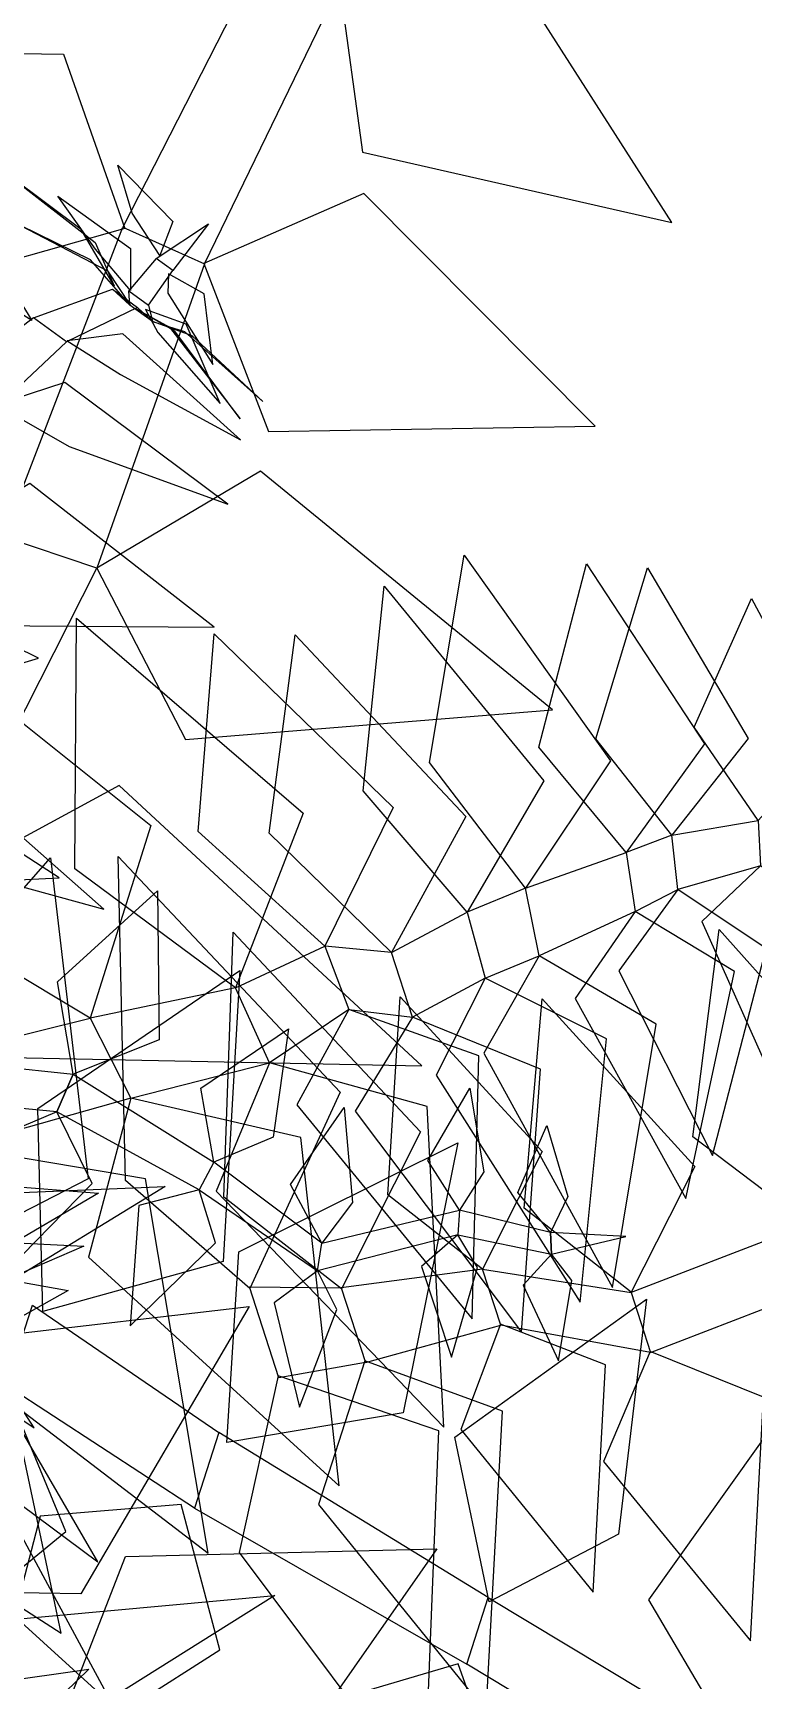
# Model space of a CAD drawing. Extents: x -0.264 to 0.275, y -0.288 to 0.275.
# Drawn here: x 0.00411 to 0.0077, y -0.0048 to 0.0034 of the extents above; entities that cross this region are included whole.
import ezdxf

# ---------------------------------------------------------------- set-up
doc = ezdxf.new("R2010")
doc.units = 0
doc.linetypes.add('LEAF_G', pattern=[10000, 10000, 0])
doc.layers.get('0').update_dxf_attribs({"linetype": 'CONTINUOUS'})

# ---------------------------------------------------------------- blocks, each defined once
blk = doc.blocks.new('12ZPLT15_LEAF')
at = {"color": 3, "linetype": 'BYBLOCK'}
blk.add_3dface([(-0.0308, 0.0192, 238.5559), (-0.6565, -0.157, 239.154), (0.0133, 0.0192, 240.7128), (0.6002, -0.157, 239.1074)], dxfattribs=at)
at = {"color": 3, "linetype": 'LEAF_G'}
blk.add_3dface([(-0.0308, 0.0192, 238.1157), (-0.6475, -0.201, 237.2794), (0.0133, 0.0192, 235.9588), (0.63, -0.201, 237.4114)], dxfattribs=at)

msp = doc.modelspace()

# ---------------------------------------------------------------- linework, layer by layer
at = {"color": 3, "linetype": 'LEAF_G'}
for points in [[(0.0045604, 0.0024384, 0.002285), (0.0049682, 0.0022548, 0.002285), (0.0056433, 0.0036436, 0.0029176), (0.0053057, 0.0038955, 0.0029176)], [(0.0044318, 0.0007401, 0.0016953), (0.0039688, 0.0008955, 0.0016953), (0.0045604, 0.0024384, 0.002285), (0.0049682, 0.0022548, 0.002285)], [(0.0048105, 0.002221, 0.0187906), (0.0047281, 0.0022809, 0.0188284), (0.0049882, 0.0024539, 0.0191681), (0.0048105, 0.002221, 0.0187906)], [(0.0045916, 0.0021213, 0.0183683), (0.0046899, 0.0020499, 0.0183426), (0.0048105, 0.002221, 0.0187906), (0.0047281, 0.0022809, 0.0188284)], [(0.00428, 0.0018662, 0.0162145), (0.0041155, 0.0019858, 0.0161887), (0.0045096, 0.002129, 0.0170322), (0.0046345, 0.0020383, 0.0170152)], [(0.0045096, 0.002129, 0.0170322), (0.0046345, 0.0020383, 0.0170152), (0.0047088, 0.0019682, 0.0176813), (0.0045969, 0.0020495, 0.0177019)], [(0.0047088, 0.0019682, 0.0176813), (0.0045969, 0.0020495, 0.0177019), (0.0045916, 0.0021213, 0.0183683), (0.0046899, 0.0020499, 0.0183426)], [(0.00371, 0.0016771, 0.0154544), (0.0039178, 0.0015261, 0.0154997), (0.00428, 0.0018662, 0.0162145), (0.0041155, 0.0019858, 0.0161887)], [(0.0031434, -0.0006319, 0.000956), (0.0036362, -0.0008299, 0.000956), (0.0044318, 0.0007401, 0.0016953), (0.0039688, 0.0008955, 0.0016953)], [(0.0073272, -0.0008602, 0.0115283), (0.0072971, -0.0005893, 0.0115283), (0.0077271, -0.0005171, 0.0122999), (0.0077384, -0.0007427, 0.0122358)], [(0.0070691, -0.0006769, 0.0106581), (0.0071148, -0.0009695, 0.0106332), (0.0073272, -0.0008602, 0.0115283), (0.0072971, -0.0005893, 0.0115283)], [(0.0066357, -0.0011917, 0.0097323), (0.0065672, -0.0008539, 0.0097795), (0.0070691, -0.0006769, 0.0106581), (0.0071148, -0.0009695, 0.0106332)], [(0.006277, -0.0009727, 0.0087451), (0.0063675, -0.0013028, 0.0086833), (0.0066357, -0.0011917, 0.0097323), (0.0065672, -0.0008539, 0.0097795)], [(0.0060043, -0.0014961, 0.007622), (0.0058998, -0.0011746, 0.0077348), (0.006277, -0.0009727, 0.0087451), (0.0063675, -0.0013028, 0.0086833)], [(0.0052927, -0.0017232, 0.0055126), (0.0051232, -0.0013502, 0.0056103), (0.0055679, -0.0011428, 0.0066017), (0.005687, -0.0014586, 0.0064873)], [(0.0055679, -0.0011428, 0.0066017), (0.005687, -0.0014586, 0.0064873), (0.0060043, -0.0014961, 0.007622), (0.0058998, -0.0011746, 0.0077348)], [(0.0043978, -0.0015015, 0.0045365), (0.0046018, -0.0018995, 0.0045365), (0.0052927, -0.0017232, 0.0055126), (0.0051232, -0.0013502, 0.0056103)], [(0.0037389, -0.0021436, 0.0034111), (0.0034926, -0.0017257, 0.0033539), (0.0043978, -0.0015015, 0.0045365), (0.0046018, -0.0018995, 0.0045365)], [(0.0034299, -0.0018926, 0.015638), (0.0034761, -0.0016929, 0.015638), (0.0043143, -0.0017796, 0.0162108), (0.0042322, -0.0019675, 0.0162108)], [(0.0042322, -0.0019675, 0.0162108), (0.0043143, -0.0017796, 0.0162108), (0.0050152, -0.0022187, 0.0162634), (0.0049421, -0.0023557, 0.0162634)], [(0.0050152, -0.0022187, 0.0162634), (0.0049421, -0.0023557, 0.0162634), (0.0055316, -0.0027601, 0.0161053), (0.0055523, -0.0026219, 0.0161053)], [(0.0055316, -0.0027601, 0.0161053), (0.0055523, -0.0026219, 0.0161053), (0.0062393, -0.002457, 0.0157268), (0.0062308, -0.0025809, 0.0157268)], [(0.0062393, -0.002457, 0.0157268), (0.0062308, -0.0025809, 0.0157268), (0.0066976, -0.0026768, 0.015257), (0.0066923, -0.0025682, 0.015257)], [(0.0070946, -0.0028679, 0.0035167), (0.0071914, -0.0031657, 0.0035167), (0.0080741, -0.002826, 0.0039941), (0.0079773, -0.0025282, 0.0039941)], [(0.0066923, -0.0025682, 0.015257), (0.0066976, -0.0026768, 0.015257), (0.007068, -0.0025888, 0.0147985), (0.0066923, -0.0025682, 0.015257)], [(0.00565, -0.0028448, 0.0022088), (0.0057707, -0.0032164, 0.0022088), (0.0064447, -0.0030301, 0.0029008), (0.0063541, -0.0027511, 0.0029008)], [(0.0064447, -0.0030301, 0.0029008), (0.0063541, -0.0027511, 0.0029008), (0.0070946, -0.0028679, 0.0035167), (0.0071914, -0.0031657, 0.0035167)], [(0.0053394, -0.0032931, 0.0013161), (0.0051917, -0.0028385, 0.0013161), (0.00565, -0.0028448, 0.0022088), (0.0057707, -0.0032164, 0.0022088)], [(0.0039821, -0.0033311, 0.0055988), (0.0041106, -0.0029299, 0.0055988), (0.0050389, -0.0035642, 0.0063192), (0.0049182, -0.0039413, 0.0063192)], [(0.0050389, -0.0035642, 0.0063192), (0.0049182, -0.0039413, 0.0063192), (0.0062754, -0.0047181, 0.0069434), (0.0063815, -0.0043868, 0.0069434)], [(0.0031903, -0.0043279, 0.0014376), (0.0027607, -0.0046401, 0.0014376), (0.0037438, -0.0055126, 0.0022493), (0.0041619, -0.0052602, 0.0022493)], [(0.0062754, -0.0047181, 0.0069434), (0.0063815, -0.0043868, 0.0069434), (0.0076475, -0.0051463, 0.0068991), (0.0075414, -0.0054776, 0.0068991)]]:
    msp.add_3dface(points, dxfattribs=at)

# ---------------------------------------------------------------- block references
at = {"color": 0, "linetype": 'BYBLOCK', "extrusion": (0.29564, -0.909885, 0.291043), "xscale": 0.00108585, "yscale": 0.00108585, "zscale": 0.00108585, "rotation": 33.81753741463028}
msp.add_blockref('12ZPLT15_LEAF', (0.0040998, -0.0000802, -0.254075), dxfattribs=at)
at = {"color": 0, "linetype": 'BYBLOCK', "extrusion": (0.535362, -0.8048, 0.256287), "xscale": 0.0012065, "yscale": 0.0012065, "zscale": 0.0012065, "rotation": 10.46361809917922}
msp.add_blockref('12ZPLT15_LEAF', (0.0010033, 0.0012897, -0.2837025), dxfattribs=at)
at = {"color": 0, "linetype": 'BYBLOCK', "extrusion": (-0.30278, -0.945657, -0.118562), "xscale": 0.001016, "yscale": 0.001016, "zscale": 0.001016, "rotation": 19.28134205861216}
msp.add_blockref('12ZPLT15_LEAF', (0.0042086, 0.0047876, -0.2409245), dxfattribs=at)
at = {"color": 0, "linetype": 'BYBLOCK', "extrusion": (0.504318, -0.855526, 0.117211), "xscale": 0.0011094861111111, "yscale": 0.0011094861111111, "zscale": 0.0011094861111111, "rotation": 12.91357229008764}
msp.add_blockref('12ZPLT15_LEAF', (0.0021704, 0.0029355, -0.2605551), dxfattribs=at)
at = {"color": 0, "linetype": 'BYBLOCK', "extrusion": (0.456071, -0.889943, 0), "xscale": 0.001016, "yscale": 0.001016, "zscale": 0.001016, "rotation": 17.93208559770289}
msp.add_blockref('12ZPLT15_LEAF', (0.0032647, 0.0045275, -0.2385836), dxfattribs=at)
at = {"color": 0, "linetype": 'BYBLOCK', "extrusion": (0.680749, -0.732517, 0), "xscale": 0.0012065, "yscale": 0.0012065, "zscale": 0.0012065, "rotation": 64.22111586686535}
msp.add_blockref('12ZPLT15_LEAF', (-0.0000332, 0.0034767, -0.2837372), dxfattribs=at)
at = {"color": 0, "linetype": 'BYBLOCK', "extrusion": (0.402334, -0.885586, -0.232089), "xscale": 0.0009569097222222, "yscale": 0.0009569097222222, "zscale": 0.0009569097222222, "rotation": 19.70041355927446}
msp.add_blockref('12ZPLT15_LEAF', (0.0041399, 0.0062269, -0.2259004), dxfattribs=at)
at = {"color": 0, "linetype": 'BYBLOCK', "extrusion": (0.298829, -0.919701, 0.254659), "xscale": 0.0008875888888889, "yscale": 0.0008875888888889, "zscale": 0.0008875888888889, "rotation": 24.39956604656436}
msp.add_blockref('12ZPLT15_LEAF', (0.0045263, 0.0009363, -0.2064937), dxfattribs=at)
at = {"color": 0, "linetype": 'BYBLOCK', "extrusion": (-0.459202, -0.833971, -0.305985), "xscale": 0.0009569097222222, "yscale": 0.0009569097222222, "zscale": 0.0009569097222222, "rotation": 15.74060417724317}
msp.add_blockref('12ZPLT15_LEAF', (0.0051092, 0.0055662, -0.2290306), dxfattribs=at)
at = {"color": 0, "linetype": 'BYBLOCK', "extrusion": (0.19673, -0.971006, -0.135811), "xscale": 0.0007902222222222, "yscale": 0.0007902222222222, "zscale": 0.0007902222222222, "rotation": 28.78980810598325}
msp.add_blockref('12ZPLT15_LEAF', (0.0062955, 0.0099781, -0.1873713), dxfattribs=at)
at = {"color": 0, "linetype": 'BYBLOCK', "extrusion": (-0.130988, -0.985981, 0.103358), "xscale": 0.0007902222222222, "yscale": 0.0007902222222222, "zscale": 0.0007902222222222, "rotation": 339.393123036163}
msp.add_blockref('12ZPLT15_LEAF', (0.0082338, 0.0063736, -0.183406), dxfattribs=at)
at = {"color": 0, "linetype": 'BYBLOCK', "extrusion": (0.720669, -0.680729, -0.131318), "xscale": 0.0011094861111111, "yscale": 0.0011094861111111, "zscale": 0.0011094861111111, "rotation": 59.08874466403871}
msp.add_blockref('12ZPLT15_LEAF', (-0.0000025, 0.0055014, -0.2616315), dxfattribs=at)
at = {"color": 0, "linetype": 'BYBLOCK', "extrusion": (0.260072, -0.949108, -0.177642), "xscale": 0.0007902222222222, "yscale": 0.0007902222222222, "zscale": 0.0007902222222222, "rotation": 29.20700665575432}
msp.add_blockref('12ZPLT15_LEAF', (0.0058254, 0.0090659, -0.1871621), dxfattribs=at)
at = {"color": 0, "linetype": 'BYBLOCK', "extrusion": (0.293129, -0.902158, -0.316523), "xscale": 0.000809625, "yscale": 0.000809625, "zscale": 0.000809625, "rotation": 22.20281574794148}
msp.add_blockref('12ZPLT15_LEAF', (0.005277, 0.0082627, -0.1924436), dxfattribs=at)
at = {"color": 0, "linetype": 'BYBLOCK', "extrusion": (0.334184, -0.886125, -0.321098), "xscale": 0.000809625, "yscale": 0.000809625, "zscale": 0.000809625, "rotation": 23.05844430171755}
msp.add_blockref('12ZPLT15_LEAF', (0.0048355, 0.0072218, -0.1920309), dxfattribs=at)
at = {"color": 0, "linetype": 'BYBLOCK', "extrusion": (-0.57745, -0.78118, -0.237296), "xscale": 0.0008995833333333, "yscale": 0.0008995833333333, "zscale": 0.0008995833333333, "rotation": 9.073295323595385}
msp.add_blockref('12ZPLT15_LEAF', (0.0062636, 0.0061762, -0.2158337), dxfattribs=at)
at = {"color": 0, "linetype": 'BYBLOCK', "extrusion": (-0.442293, -0.891601, -0.097078), "xscale": 0.0007902222222222, "yscale": 0.0007902222222222, "zscale": 0.0007902222222222, "rotation": 339.6129398150738}
msp.add_blockref('12ZPLT15_LEAF', (0.0076977, 0.0070368, -0.1877381), dxfattribs=at)
at = {"color": 0, "linetype": 'BYBLOCK', "extrusion": (0.30899, -0.950974, 0.013166), "xscale": 0.0007112, "yscale": 0.0007112, "zscale": 0.0007112, "rotation": 8.112114995053444}
msp.add_blockref('12ZPLT15_LEAF', (0.0068292, 0.0039168, -0.1644263), dxfattribs=at)
at = {"color": 0, "linetype": 'BYBLOCK', "extrusion": (0.153986, -0.984527, -0.083632), "xscale": 0.0006752166666667, "yscale": 0.0006752166666667, "zscale": 0.0006752166666667, "rotation": 18.51555749952038}
msp.add_blockref('12ZPLT15_LEAF', (0.0069034, 0.0107623, -0.1599161), dxfattribs=at)
at = {"color": 0, "linetype": 'BYBLOCK', "extrusion": (0.737056, -0.656987, 0.158485), "xscale": 0.001016, "yscale": 0.001016, "zscale": 0.001016, "rotation": 58.59328261426197}
msp.add_blockref('12ZPLT15_LEAF', (0.000107, 0.0063235, -0.2380459), dxfattribs=at)
at = {"color": 0, "linetype": 'BYBLOCK', "extrusion": (0.307333, -0.945873, 0.104264), "xscale": 0.0007112, "yscale": 0.0007112, "zscale": 0.0007112, "rotation": 16.3443021488971}
msp.add_blockref('12ZPLT15_LEAF', (0.005886, 0.0029631, -0.164092), dxfattribs=at)
at = {"color": 0, "linetype": 'BYBLOCK', "extrusion": (-0.765801, -0.556387, -0.322464), "xscale": 0.0012065, "yscale": 0.0012065, "zscale": 0.0012065, "rotation": 346.7886705129242}
msp.add_blockref('12ZPLT15_LEAF', (0.0054074, 0.0014541, -0.2877989), dxfattribs=at)
at = {"color": 0, "linetype": 'BYBLOCK', "extrusion": (0.110454, -0.993881, 0), "xscale": 0.000619125, "yscale": 0.000619125, "zscale": 0.000619125, "rotation": 17.62568657364267}
msp.add_blockref('12ZPLT15_LEAF', (0.0072091, 0.0115227, -0.1460317), dxfattribs=at)
at = {"color": 0, "linetype": 'BYBLOCK', "extrusion": (0.303908, -0.935333, 0.181084), "xscale": 0.0006663850954861, "yscale": 0.0006663850954861, "zscale": 0.0006663850954861, "rotation": 20.33554444891}
msp.add_blockref('12ZPLT15_LEAF', (0.0052166, 0.0019932, -0.1536526), dxfattribs=at)
at = {"color": 0, "linetype": 'BYBLOCK', "extrusion": (0.790402, -0.590093, 0.164487), "xscale": 0.0009569097222222, "yscale": 0.0009569097222222, "zscale": 0.0009569097222222, "rotation": 359.5065458861474}
msp.add_blockref('12ZPLT15_LEAF', (0.0063249, 0.0025072, -0.2254843), dxfattribs=at)
at = {"color": 0, "linetype": 'BYBLOCK', "extrusion": (-0.814692, -0.4867, -0.315277), "xscale": 0.0011094861111111, "yscale": 0.0011094861111111, "zscale": 0.0011094861111111, "rotation": 350.5135742196956}
msp.add_blockref('12ZPLT15_LEAF', (0.0066817, 0.0019381, -0.2657458), dxfattribs=at)
at = {"color": 0, "linetype": 'BYBLOCK', "extrusion": (0.04842, -0.960812, -0.272939), "xscale": 0.0005334, "yscale": 0.0005334, "zscale": 0.0005334, "rotation": 12.89757607202659}
msp.add_blockref('12ZPLT15_LEAF', (0.0077095, 0.0120737, -0.129497), dxfattribs=at)
at = {"color": 0, "linetype": 'BYBLOCK', "extrusion": (0.918848, -0.36632, -0.146726), "xscale": 0.0012065, "yscale": 0.0012065, "zscale": 0.0012065, "rotation": 15.47534843625264}
msp.add_blockref('12ZPLT15_LEAF', (0.0006166, 0.0014459, -0.2843044), dxfattribs=at)
at = {"color": 0, "linetype": 'BYBLOCK', "extrusion": (-0.400424, -0.91633, 0), "xscale": 0.0004656666666667, "yscale": 0.0004656666666667, "zscale": 0.0004656666666667, "rotation": 13.20945946970952}
msp.add_blockref('12ZPLT15_LEAF', (0.0046819, 0.0162053, -0.1109793), dxfattribs=at)
at = {"color": 0, "linetype": 'BYBLOCK', "extrusion": (0.88179, -0.388894, 0.266847), "xscale": 0.001016, "yscale": 0.001016, "zscale": 0.001016, "rotation": 359.7047168395076}
msp.add_blockref('12ZPLT15_LEAF', (0.0041, 0.0012572, -0.2382509), dxfattribs=at)
at = {"color": 0, "linetype": 'BYBLOCK', "extrusion": (0.942927, -0.314457, 0.109571), "xscale": 0.0011094861111111, "yscale": 0.0011094861111111, "zscale": 0.0011094861111111, "rotation": 5.867491233017975}
msp.add_blockref('12ZPLT15_LEAF', (0.0021403, 0.0012685, -0.2605387), dxfattribs=at)
at = {"color": 0, "linetype": 'BYBLOCK', "extrusion": (0.907173, -0.404269, -0.116634), "xscale": 0.0008440208333333, "yscale": 0.0008440208333333, "zscale": 0.0008440208333333, "rotation": 54.20687506043951}
msp.add_blockref('12ZPLT15_LEAF', (0.0009491, 0.0138861, -0.2002998), dxfattribs=at)
at = {"color": 0, "linetype": 'BYBLOCK', "extrusion": (-0.148306, -0.988941, 0), "xscale": 0.0003175, "yscale": 0.0003175, "zscale": 0.0003175, "rotation": 321.8647852309247}
msp.add_blockref('12ZPLT15_LEAF', (0.0058837, 0.0160945, -0.0738323), dxfattribs=at)
at = {"color": 0, "linetype": 'BYBLOCK', "extrusion": (-0.470859, -0.882209, 0), "xscale": 0.0003527777777778, "yscale": 0.0003527777777778, "zscale": 0.0003527777777778, "rotation": 343.6755657959077}
msp.add_blockref('12ZPLT15_LEAF', (0.0054777, 0.0162539, -0.084406), dxfattribs=at)
at = {"color": 0, "linetype": 'BYBLOCK', "extrusion": (-0.068901, -0.997624, 0), "xscale": 0.0002822222222222, "yscale": 0.0002822222222222, "zscale": 0.0002822222222222, "rotation": 321.8647852309247}
msp.add_blockref('12ZPLT15_LEAF', (0.0063973, 0.0157171, -0.0651803), dxfattribs=at)
at = {"color": 0, "linetype": 'BYBLOCK', "extrusion": (0.684531, -0.720667, -0.109801), "xscale": 0.0003527777777778, "yscale": 0.0003527777777778, "zscale": 0.0003527777777778, "rotation": 89.34819540626212}
msp.add_blockref('12ZPLT15_LEAF', (0.0047593, 0.0171109, -0.0843256), dxfattribs=at)
at = {"color": 0, "linetype": 'BYBLOCK', "extrusion": (-0.945337, -0.22427, -0.236728), "xscale": 0.0012065, "yscale": 0.0012065, "zscale": 0.0012065, "rotation": 58.28620451028615}
msp.add_blockref('12ZPLT15_LEAF', (0.0054964, 0.0008734, -0.2891901), dxfattribs=at)
at = {"color": 0, "linetype": 'BYBLOCK', "extrusion": (0.956243, -0.229222, 0.181813), "xscale": 0.00108585, "yscale": 0.00108585, "zscale": 0.00108585, "rotation": 38.05574371026795}
msp.add_blockref('12ZPLT15_LEAF', (0.0002103, 0.00029, -0.2569328), dxfattribs=at)
at = {"color": 0, "linetype": 'BYBLOCK', "extrusion": (0.902169, -0.3949, 0.17362), "xscale": 0.0005926666666667, "yscale": 0.0005926666666667, "zscale": 0.0005926666666667, "rotation": 67.65438154169976}
msp.add_blockref('12ZPLT15_LEAF', (0.0030157, 0.0147598, -0.1357604), dxfattribs=at)
at = {"color": 0, "linetype": 'BYBLOCK', "extrusion": (0.858524, -0.496993, 0.126235), "xscale": 0.0004656666666667, "yscale": 0.0004656666666667, "zscale": 0.0004656666666667, "rotation": 72.0600562222105}
msp.add_blockref('12ZPLT15_LEAF', (0.0037788, 0.0157461, -0.1062934), dxfattribs=at)
at = {"color": 0, "linetype": 'BYBLOCK', "extrusion": (0.048683, -0.998814, 0), "xscale": 0.0002469444444444, "yscale": 0.0002469444444444, "zscale": 0.0002469444444444, "rotation": 321.8647852309247}
msp.add_blockref('12ZPLT15_LEAF', (0.0065623, 0.0152486, -0.0559104), dxfattribs=at)
at = {"color": 0, "linetype": 'BYBLOCK', "extrusion": (0.603933, -0.769584, -0.207377), "xscale": 0.0002822222222222, "yscale": 0.0002822222222222, "zscale": 0.0002822222222222, "rotation": 67.16410147755592}
msp.add_blockref('12ZPLT15_LEAF', (0.0049368, 0.0182174, -0.0698667), dxfattribs=at)
at = {"color": 0, "linetype": 'BYBLOCK', "extrusion": (0.402952, -0.846386, -0.348224), "xscale": 0.0002469444444444, "yscale": 0.0002469444444444, "zscale": 0.0002469444444444, "rotation": 58.43920905498862}
msp.add_blockref('12ZPLT15_LEAF', (0.0052796, 0.0176421, -0.0653898), dxfattribs=at)
at = {"color": 0, "linetype": 'BYBLOCK', "extrusion": (-0.92644, -0.354768, 0.12589), "xscale": 0.0006752166666667, "yscale": 0.0006752166666667, "zscale": 0.0006752166666667, "rotation": 44.4250608720355}
msp.add_blockref('12ZPLT15_LEAF', (0.0060034, 0.0075052, -0.1607935), dxfattribs=at)
at = {"color": 0, "linetype": 'BYBLOCK', "extrusion": (0.950261, -0.297167, -0.093248), "xscale": 0.0006879166666667, "yscale": 0.0006879166666667, "zscale": 0.0006879166666667, "rotation": 30.55869331649583}
msp.add_blockref('12ZPLT15_LEAF', (0.0019216, 0.0150189, -0.1623235), dxfattribs=at)
at = {"color": 0, "linetype": 'BYBLOCK', "extrusion": (0.800175, -0.581361, -0.147446), "xscale": 0.0003175, "yscale": 0.0003175, "zscale": 0.0003175, "rotation": 89.34819540626212}
msp.add_blockref('12ZPLT15_LEAF', (0.0043663, 0.0178888, -0.0757249), dxfattribs=at)
at = {"color": 0, "linetype": 'BYBLOCK', "extrusion": (-0.941767, -0.152074, 0.299914), "xscale": 0.0012065, "yscale": 0.0012065, "zscale": 0.0012065, "rotation": 57.07693429857342}
msp.add_blockref('12ZPLT15_LEAF', (0.0030805, 0.0039904, -0.2879685), dxfattribs=at)
at = {"color": 0, "linetype": 'BYBLOCK', "extrusion": (-0.925481, -0.089205, 0.368139), "xscale": 0.0011094861111111, "yscale": 0.0011094861111111, "zscale": 0.0011094861111111, "rotation": 49.70718644426069}
msp.add_blockref('12ZPLT15_LEAF', (0.0027951, 0.0054974, -0.2641155), dxfattribs=at)
at = {"color": 0, "linetype": 'BYBLOCK', "extrusion": (0.977957, -0.08596, 0.190292), "xscale": 0.0009430631944444, "yscale": 0.0009430631944444, "zscale": 0.0009430631944444, "rotation": 18.62751665546447}
msp.add_blockref('12ZPLT15_LEAF', (0.0006459, 0.0012618, -0.2225834), dxfattribs=at)
at = {"color": 0, "linetype": 'BYBLOCK', "extrusion": (-0.987322, -0.092633, 0.128893), "xscale": 0.0009569097222222, "yscale": 0.0009569097222222, "zscale": 0.0009569097222222, "rotation": 37.82991196587849}
msp.add_blockref('12ZPLT15_LEAF', (0.0032473, 0.0097355, -0.2285591), dxfattribs=at)
at = {"color": 0, "linetype": 'BYBLOCK', "extrusion": (-0.971155, -0.044736, 0.234217), "xscale": 0.001016, "yscale": 0.001016, "zscale": 0.001016, "rotation": 60.25149086036338}
msp.add_blockref('12ZPLT15_LEAF', (0.0028444, 0.0076279, -0.2422527), dxfattribs=at)

doc.saveas('drawing.dxf')
